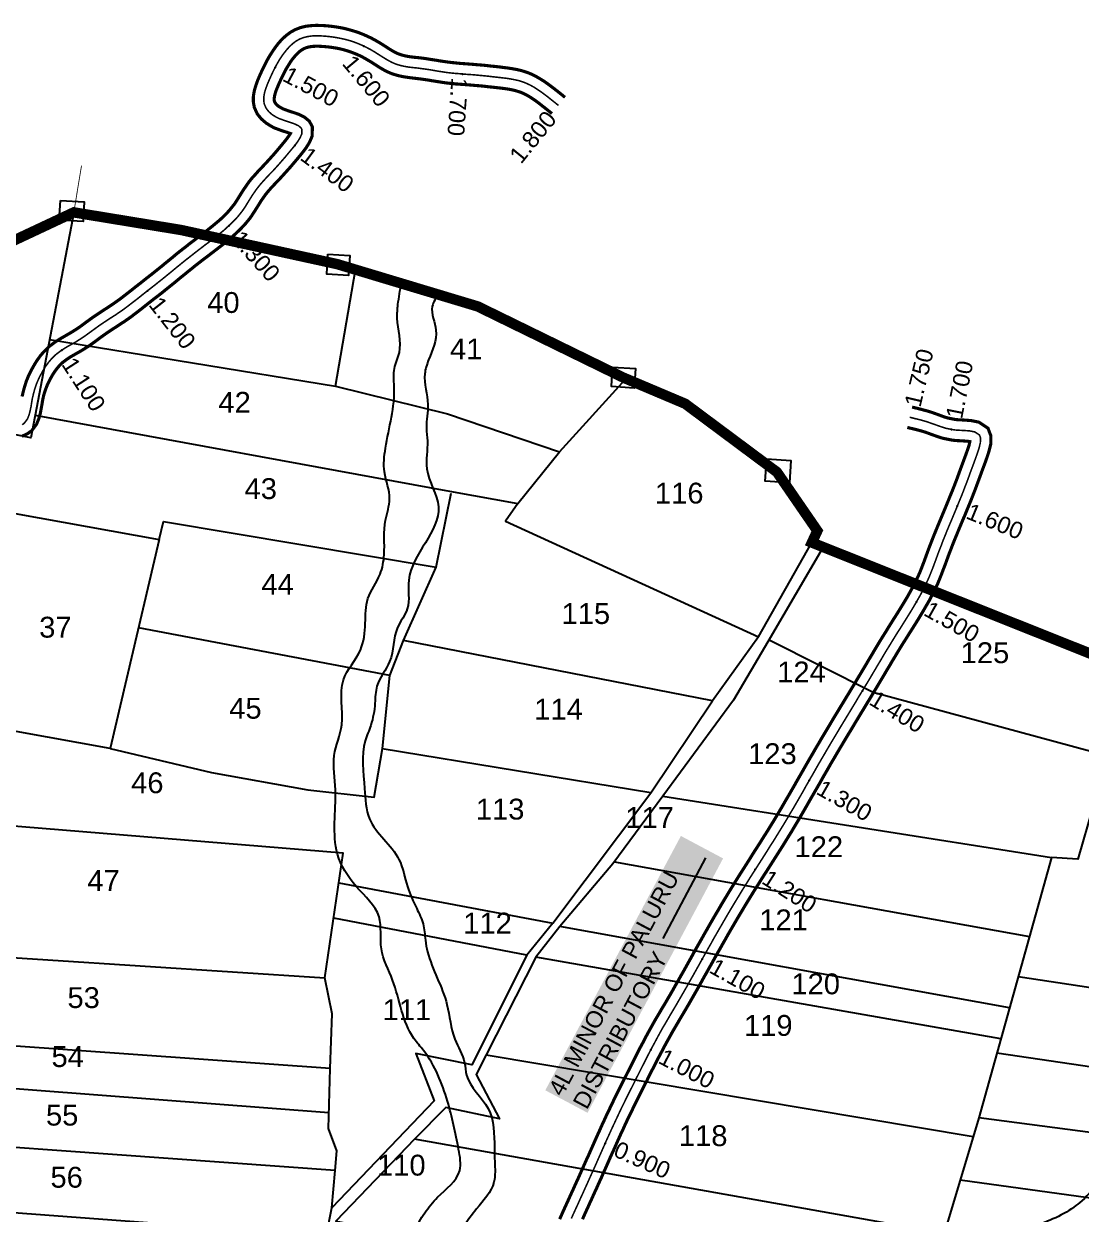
# Model space of a CAD drawing. Header units: inches. Extents: x 200003 to 248779, y 1594258 to 1607376.
# Drawn here: x 203196 to 204210, y 1604508 to 1605650 of the extents above; entities that cross this region are included whole.
import ezdxf
from ezdxf.enums import TextEntityAlignment as Align

# ---------------------------------------------------------------- set-up
doc = ezdxf.new("R2010")
doc.units = ezdxf.units.IN
doc.header["$LTSCALE"] = 15
doc.header["$MEASUREMENT"] = 0
for name, pattern in [('ACAD_ISO02W100', [15, 12, -3]), ('DASHED2', [0.375, 0.25, -0.125]), ('HIDDEN2', [0.1875, 0.125, -0.0625])]:
    doc.linetypes.add(name, pattern=pattern)
for name, color, linetype in [('CANAL1', 7, 'Continuous'), ('CHANAGE', 1, 'Continuous'), ('PAPER SIZE', 5, 'Continuous'), ('PLOTS', 7, 'Continuous'), ('PLOTS NO', 7, 'Continuous'), ('STREAMS', 4, 'Continuous'), ('STRUCTURE', 5, 'Continuous'), ('VILLAGE BOUNDARY STONES', 1, 'Continuous'), ('VILLAGE BOUNDRY', 5, 'Continuous')]:
    doc.layers.add(name, color=color, linetype=linetype)
doc.styles.get("Standard").update_dxf_attribs({"font": 'arial.ttf'})
doc.dimstyles.get("Standard").update_dxf_attribs({"dimtxt": 0.18, "dimasz": 0.18, "dimexe": 0.18, "dimexo": 0.0625, "dimgap": 0.09, "dimtad": 0, "dimtih": 1, "dimtoh": 1, "dimdec": 4, "dimzin": 0, "dimdsep": 46, "dimtxsty": 'Standard', "dimcen": 0.09, "dimadec": 0, "dimazin": 0, "dimtfac": 1, "dimtdec": 4, "dimtofl": 0, "dimtmove": 0, "dimatfit": 3, "dimfxl": 1, "dimtolj": 1, "dimtzin": 0, "dimarcsym": 0})

msp = doc.modelspace()

# ---------------------------------------------------------------- linework, layer by layer
at = {"layer": 'CANAL1', "color": 200, "linetype": 'ByBlock', "ltscale": 40, "const_width": 3}
for points in [[(203193.9, 1605292.6), (203195.3, 1605298.5), (203196.6, 1605303), (203198, 1605307.4), (203199.7, 1605311.6), (203201.6, 1605315.7), (203203.3, 1605318.9), (203206, 1605323.7), (203208.5, 1605327.6), (203211.3, 1605331.5), (203214.4, 1605335.2), (203217.8, 1605338.6), (203220.3, 1605340.9), (203225.4, 1605344.7), (203229.3, 1605347.3), (203233.1, 1605349.5), (203236.7, 1605351.6), (203240.2, 1605353.6), (203242.5, 1605355), (203246.6, 1605357.6), (203249.8, 1605359.8), (203253, 1605362.2), (203256.3, 1605364.6), (203259.7, 1605367.1), (203262.5, 1605369.1), (203266.7, 1605371.9), (203270.2, 1605374.2), (203273.7, 1605376.5), (203277.1, 1605378.7), (203280.4, 1605380.9), (203283.3, 1605382.9), (203286.8, 1605385.4), (203289.9, 1605387.7), (203293.1, 1605390.2), (203296.3, 1605392.7), (203299.5, 1605395.2), (203302.7, 1605397.8), (203306, 1605400.3), (203309.2, 1605402.8), (203312.4, 1605405.4), (203315.6, 1605407.9), (203318.8, 1605410.4), (203322.3, 1605413.2), (203325.1, 1605415.4), (203328.3, 1605418), (203331.4, 1605420.6), (203334.6, 1605423.2), (203337.8, 1605425.8), (203341.6, 1605429), (203344.2, 1605431.1), (203347.5, 1605433.7), (203350.8, 1605436.2), (203354, 1605438.8), (203357.3, 1605441.3), (203361.5, 1605444.5), (203363.9, 1605446.3), (203367.1, 1605448.8), (203370.3, 1605451.2), (203373.5, 1605453.7), (203376.6, 1605456.2), (203380.8, 1605459.7), (203382.6, 1605461.2), (203385.5, 1605463.8), (203388.2, 1605466.4), (203390.8, 1605469.1), (203393.2, 1605471.8), (203396.5, 1605475.9), (203397.7, 1605477.4), (203399.8, 1605480.6), (203401.8, 1605483.9), (203404, 1605487.4), (203406.3, 1605491), (203410, 1605496.4), (203411.5, 1605498.5), (203414.3, 1605502), (203417.3, 1605505.3), (203420.2, 1605508.6), (203423.1, 1605511.6), (203425.8, 1605514.5), (203427.4, 1605516.2), (203431, 1605520.1), (203433.5, 1605522.9), (203436.1, 1605525.8), (203438.7, 1605528.9), (203441.5, 1605532.2), (203443.4, 1605534.5), (203447.4, 1605539.4), (203449.9, 1605542.8), (203451.3, 1605545), (203448.2, 1605546.1), (203443.4, 1605547.6), (203436.1, 1605550.3), (203432.8, 1605552), (203427.9, 1605555.1), (203423.4, 1605559), (203419.5, 1605563.8), (203416.7, 1605570), (203415.7, 1605575.5), (203415.8, 1605581.2), (203416.8, 1605586.6), (203418.3, 1605591.6), (203420, 1605596.3), (203422.2, 1605601.4), (203423.7, 1605604.7), (203425.6, 1605608.6), (203427.5, 1605612.5), (203429.6, 1605616.4), (203431.8, 1605620.2), (203434.9, 1605624.9), (203436.9, 1605627.8), (203439.8, 1605631.6), (203443.1, 1605635.3), (203446.9, 1605638.8), (203451.1, 1605642), (203455.7, 1605644.6), (203460.8, 1605646.6), (203465.9, 1605647.9), (203471, 1605648.5), (203475.9, 1605648.8), (203480.7, 1605648.7), (203485.7, 1605648.4), (203489.8, 1605648), (203494.3, 1605647.4), (203498.7, 1605646.7), (203503.1, 1605645.8), (203507.4, 1605644.7), (203511.6, 1605643.5), (203516, 1605642.1), (203520.2, 1605640.5), (203524.3, 1605638.7), (203528.4, 1605636.8), (203532.4, 1605634.7), (203536.5, 1605632.3), (203540.1, 1605630.1), (203543.6, 1605627.8), (203546.9, 1605625.7), (203550.1, 1605623.8), (203553.1, 1605622.2), (203555.8, 1605621.1), (203559, 1605620.1), (203562.3, 1605619.3), (203565.9, 1605618.7), (203569.7, 1605618.2), (203573.8, 1605617.8), (203578.2, 1605617.3), (203582.3, 1605616.7), (203586.5, 1605616), (203590.6, 1605615.4), (203594.7, 1605614.7), (203598.6, 1605614.1), (203602.9, 1605613.5), (203606.3, 1605613.1), (203610.2, 1605612.7), (203614.2, 1605612.3), (203618.2, 1605612), (203622.3, 1605611.7), (203627.4, 1605611.3), (203630.6, 1605611), (203634.7, 1605610.7), (203638.9, 1605610.3), (203643, 1605609.8), (203647.1, 1605609.4), (203652.6, 1605608.8), (203655.4, 1605608.4), (203659.7, 1605607.9), (203664.1, 1605607.2), (203668.6, 1605606.4), (203673.2, 1605605.3), (203679.3, 1605603.3), (203682.2, 1605602.1), (203686.5, 1605600), (203690.5, 1605597.7), (203694.4, 1605595.3), (203698.1, 1605592.7), (203702.9, 1605589.1), (203705, 1605587.5), (203708.3, 1605584.9), (203711.6, 1605582.3), (203714.7, 1605579.7)], [(203193.7, 1605254.4), (203199.1, 1605256.9), (203203, 1605259.7), (203207.8, 1605266), (203210, 1605271.5), (203211.4, 1605276.6), (203212.3, 1605281.4), (203213.1, 1605285.9), (203213.5, 1605288.6), (203214.6, 1605293.6), (203215.6, 1605297), (203216.8, 1605300.4), (203218.1, 1605303.7), (203219.6, 1605306.9), (203220.9, 1605309.4), (203223.1, 1605313.3), (203225, 1605316.3), (203227.1, 1605319.1), (203229.3, 1605321.8), (203231.7, 1605324.2), (203233.1, 1605325.5), (203236.9, 1605328.3), (203239.8, 1605330.3), (203243.1, 1605332.2), (203246.6, 1605334.2), (203250.3, 1605336.3), (203253.1, 1605338), (203257.8, 1605341), (203261.4, 1605343.5), (203264.8, 1605346), (203268.1, 1605348.5), (203271.3, 1605350.8), (203274, 1605352.7), (203277.8, 1605355.3), (203281.1, 1605357.5), (203284.6, 1605359.7), (203288, 1605362), (203291.6, 1605364.3), (203294.8, 1605366.5), (203298.6, 1605369.2), (203302, 1605371.8), (203305.4, 1605374.4), (203308.6, 1605376.9), (203311.9, 1605379.5), (203315.1, 1605382.1), (203318.3, 1605384.6), (203321.5, 1605387.1), (203324.8, 1605389.6), (203328, 1605392.1), (203331.2, 1605394.7), (203334.8, 1605397.6), (203337.7, 1605399.9), (203340.9, 1605402.5), (203344.1, 1605405.2), (203347.3, 1605407.8), (203350.4, 1605410.3), (203354.2, 1605413.4), (203356.7, 1605415.4), (203359.9, 1605418), (203363.1, 1605420.5), (203366.3, 1605423), (203369.5, 1605425.4), (203373.7, 1605428.6), (203376, 1605430.4), (203379.3, 1605432.9), (203382.5, 1605435.4), (203385.9, 1605438), (203389.2, 1605440.6), (203393.7, 1605444.4), (203395.8, 1605446.2), (203399, 1605449.1), (203402.3, 1605452.2), (203405.4, 1605455.4), (203408.5, 1605458.8), (203412.5, 1605463.7), (203414.1, 1605466), (203416.5, 1605469.7), (203418.8, 1605473.3), (203421, 1605476.8), (203423, 1605480.1), (203426.3, 1605484.8), (203427.3, 1605486.2), (203429.7, 1605489.2), (203432.2, 1605492.1), (203434.9, 1605495), (203437.6, 1605497.9), (203440.4, 1605500.8), (203442, 1605502.5), (203445.8, 1605506.7), (203448.5, 1605509.7), (203451.2, 1605512.7), (203453.9, 1605515.9), (203456.8, 1605519.3), (203458.9, 1605521.8), (203463.2, 1605527.1), (203466.5, 1605531.5), (203469.5, 1605536.3), (203472.1, 1605542.3), (203472.4, 1605551.4), (203469.4, 1605556.9), (203464.5, 1605560.9), (203459.4, 1605563.4), (203454.5, 1605565.1), (203450, 1605566.5), (203444.1, 1605568.7), (203442.6, 1605569.5), (203439.8, 1605571.2), (203437.9, 1605572.9), (203436.7, 1605574.4), (203435.9, 1605576.1), (203435.7, 1605577.1), (203435.8, 1605579.2), (203436.3, 1605582), (203437.2, 1605585.2), (203438.6, 1605588.8), (203440.5, 1605593.3), (203441.9, 1605596.3), (203443.6, 1605599.9), (203445.3, 1605603.3), (203447, 1605606.6), (203448.9, 1605609.7), (203451.4, 1605613.7), (203452.9, 1605615.9), (203455.2, 1605618.7), (203457.5, 1605621.3), (203459.8, 1605623.5), (203462.1, 1605625.2), (203464.4, 1605626.5), (203466.9, 1605627.5), (203469.7, 1605628.2), (203472.8, 1605628.6), (203476.2, 1605628.8), (203479.9, 1605628.7), (203484.1, 1605628.4), (203487.6, 1605628.1), (203491.4, 1605627.6), (203495.1, 1605627), (203498.7, 1605626.3), (203502.3, 1605625.4), (203505.7, 1605624.4), (203509.3, 1605623.2), (203512.7, 1605621.9), (203516.1, 1605620.5), (203519.5, 1605618.9), (203522.8, 1605617.1), (203526.2, 1605615.1), (203529.4, 1605613.2), (203532.8, 1605611), (203536.5, 1605608.6), (203540.4, 1605606.3), (203544.6, 1605604.1), (203548.9, 1605602.3), (203553.8, 1605600.8), (203558.5, 1605599.7), (203563, 1605599), (203567.3, 1605598.4), (203571.5, 1605597.9), (203575.7, 1605597.4), (203579.4, 1605596.9), (203583.4, 1605596.3), (203587.4, 1605595.6), (203591.4, 1605595), (203595.6, 1605594.3), (203600.3, 1605593.6), (203604.1, 1605593.2), (203608.3, 1605592.8), (203612.5, 1605592.4), (203616.7, 1605592.1), (203620.8, 1605591.8), (203625.7, 1605591.4), (203628.8, 1605591.1), (203632.8, 1605590.8), (203636.9, 1605590.4), (203640.9, 1605589.9), (203644.9, 1605589.5), (203650.3, 1605588.9), (203653, 1605588.6), (203657, 1605588.1), (203660.8, 1605587.5), (203664.4, 1605586.8), (203667.7, 1605586), (203672.4, 1605584.5), (203674, 1605583.8), (203677.2, 1605582.3), (203680.2, 1605580.6), (203683.3, 1605578.6), (203686.4, 1605576.5), (203690.8, 1605573.2), (203692.7, 1605571.7), (203695.9, 1605569.2), (203699, 1605566.7), (203702.2, 1605564.1)], [(203731.5, 1604503), (203734.2, 1604509.1), (203736.4, 1604513.8), (203738.5, 1604518.5), (203740.7, 1604523.3), (203742.8, 1604528), (203745, 1604532.7), (203747.1, 1604537.5), (203749.3, 1604542.2), (203752.1, 1604548.6), (203753.5, 1604551.7), (203755.6, 1604556.5), (203757.7, 1604561.3), (203759.8, 1604566), (203762, 1604570.7), (203764.1, 1604575.5), (203766.2, 1604580.2), (203768.3, 1604584.9), (203770.5, 1604589.5), (203772.5, 1604594), (203774.8, 1604598.9), (203777.1, 1604603.5), (203779.3, 1604608.1), (203781.6, 1604612.8), (203783.9, 1604617.4), (203786.2, 1604622), (203788.5, 1604626.6), (203790.8, 1604631.3), (203793.2, 1604635.9), (203794.5, 1604638.6), (203797.8, 1604645.2), (203800.2, 1604649.8), (203802.5, 1604654.4), (203804.9, 1604659), (203807.3, 1604663.5), (203809.7, 1604668.1), (203812.1, 1604672.6), (203814.6, 1604677), (203817.5, 1604682.3), (203819.6, 1604685.9), (203822.2, 1604690.3), (203824.8, 1604694.8), (203827.5, 1604699.3), (203830.1, 1604703.7), (203832.8, 1604708.3), (203835.4, 1604712.8), (203838, 1604717.4), (203840.6, 1604721.9), (203843.2, 1604726.5), (203845.7, 1604731), (203848.2, 1604735.6), (203850.8, 1604740.1), (203853.3, 1604744.6), (203854.9, 1604747.4), (203858.4, 1604753.7), (203860.9, 1604758.2), (203863.5, 1604762.7), (203866, 1604767.2), (203868.6, 1604771.7), (203871.1, 1604776.2), (203873.7, 1604780.7), (203876.3, 1604785.1), (203878.9, 1604789.6), (203881.5, 1604794), (203884.2, 1604798.5), (203886.8, 1604802.9), (203889.5, 1604807.3), (203892.3, 1604811.9), (203894.9, 1604816.1), (203897.6, 1604820.5), (203900.4, 1604824.8), (203903.1, 1604829.2), (203905.9, 1604833.6), (203908.7, 1604837.9), (203911.5, 1604842.3), (203914.3, 1604846.7), (203917.1, 1604851.1), (203919.9, 1604855.5), (203922.7, 1604859.9), (203925.5, 1604864.4), (203928.2, 1604868.8), (203932.3, 1604875.4), (203933.7, 1604877.8), (203936.4, 1604882.3), (203939.1, 1604886.8), (203941.7, 1604891.3), (203944.3, 1604895.8), (203946.9, 1604900.3), (203949.5, 1604904.9), (203952.1, 1604909.4), (203954.7, 1604913.9), (203957.3, 1604918.4), (203959.9, 1604922.9), (203962.4, 1604927.4), (203965, 1604931.9), (203967.6, 1604936.4), (203969.9, 1604940.5), (203972.8, 1604945.3), (203975.4, 1604949.8), (203978, 1604954.2), (203980.7, 1604958.7), (203983.3, 1604963.1), (203986, 1604967.6), (203988.7, 1604972), (203991.4, 1604976.5), (203994, 1604980.9), (203996.7, 1604985.3), (203999.4, 1604989.8), (204002.1, 1604994.2), (204004.8, 1604998.7), (204007.5, 1605003.1), (204010.2, 1605007.6), (204012.9, 1605012.1), (204015.5, 1605016.5), (204018.2, 1605021), (204021.3, 1605026.2), (204023.5, 1605030), (204026.2, 1605034.4), (204028.8, 1605038.9), (204031.5, 1605043.3), (204034, 1605047.5), (204036.8, 1605052.1), (204039.5, 1605056.5), (204042.3, 1605060.8), (204045, 1605065.2), (204047.2, 1605068.6), (204050.6, 1605074), (204053.4, 1605078.5), (204056.1, 1605083), (204058.8, 1605087.5), (204060.4, 1605090.3), (204064.2, 1605096.8), (204066.7, 1605101.6), (204069.2, 1605106.5), (204072.4, 1605113.3), (204073.7, 1605116.5), (204075.7, 1605121.5), (204077.6, 1605126.5), (204079.5, 1605131.4), (204081.6, 1605137.2), (204083, 1605141.1), (204084.9, 1605145.9), (204086.7, 1605150.7), (204088.6, 1605155.4), (204090.6, 1605160.2), (204092.5, 1605164.9), (204094.5, 1605169.7), (204096.5, 1605174.5), (204098.6, 1605179.3), (204100.2, 1605183.3), (204102.6, 1605189.1), (204104.6, 1605194), (204106.5, 1605198.9), (204108.4, 1605203.8), (204109.5, 1605206.8), (204111.9, 1605213.2), (204113.6, 1605217.9), (204115.4, 1605222.8), (204118.2, 1605230.3), (204119.4, 1605233.7), (204121.5, 1605240.1), (204123.2, 1605247.1), (204123.3, 1605254.8), (204120.5, 1605262.2), (204111.8, 1605268), (204104.2, 1605269.5), (204097.6, 1605270), (204091.6, 1605270.3), (204089.2, 1605270.5), (204082.2, 1605271.9), (204078, 1605273.2), (204073.5, 1605274.9), (204067.1, 1605277.2), (204063.4, 1605278.4), (204058.1, 1605279.8), (204052.9, 1605281.2), (204047.7, 1605282.4)], [(203709.6, 1604503.1), (203711.7, 1604507.8), (203713.2, 1604511.2), (203716, 1604517.3), (203718.2, 1604522.1), (203720.3, 1604526.8), (203722.5, 1604531.5), (203724.6, 1604536.3), (203726.8, 1604541), (203728.9, 1604545.7), (203731, 1604550.4), (203733.8, 1604556.7), (203735.2, 1604559.9), (203737.4, 1604564.6), (203739.5, 1604569.4), (203741.6, 1604574.1), (203743.7, 1604578.9), (203745.8, 1604583.6), (203748, 1604588.4), (203750.1, 1604593.2), (203752.3, 1604597.9), (203754.4, 1604602.5), (203756.8, 1604607.4), (203759, 1604612.2), (203761.3, 1604616.9), (203763.6, 1604621.6), (203766, 1604626.3), (203768.3, 1604631), (203770.6, 1604635.6), (203773, 1604640.3), (203775.3, 1604644.9), (203776.7, 1604647.6), (203780, 1604654.2), (203782.4, 1604658.9), (203784.7, 1604663.5), (203787.1, 1604668.2), (203789.6, 1604672.8), (203792, 1604677.5), (203794.5, 1604682.1), (203797.1, 1604686.8), (203800.1, 1604692.2), (203802.3, 1604696), (203805, 1604700.5), (203807.6, 1604705), (203810.3, 1604709.4), (203812.9, 1604713.9), (203815.5, 1604718.3), (203818.1, 1604722.8), (203820.6, 1604727.3), (203823.2, 1604731.8), (203825.7, 1604736.3), (203828.3, 1604740.8), (203830.8, 1604745.3), (203833.3, 1604749.8), (203835.9, 1604754.4), (203837.4, 1604757.2), (203840.9, 1604763.5), (203843.5, 1604768), (203846.1, 1604772.6), (203848.6, 1604777.1), (203851.2, 1604781.6), (203853.8, 1604786.2), (203856.4, 1604790.7), (203859, 1604795.2), (203861.7, 1604799.7), (203864.3, 1604804.2), (203867, 1604808.7), (203869.7, 1604813.2), (203872.4, 1604817.7), (203875.3, 1604822.4), (203877.9, 1604826.6), (203880.7, 1604831.1), (203883.5, 1604835.5), (203886.3, 1604839.9), (203889.1, 1604844.3), (203891.9, 1604848.7), (203894.6, 1604853.1), (203897.4, 1604857.5), (203900.2, 1604861.8), (203903, 1604866.2), (203905.7, 1604870.6), (203908.5, 1604874.9), (203911.2, 1604879.3), (203915.2, 1604885.8), (203916.6, 1604888.1), (203919.2, 1604892.5), (203921.8, 1604896.9), (203924.4, 1604901.4), (203927, 1604905.9), (203929.6, 1604910.3), (203932.2, 1604914.8), (203934.8, 1604919.3), (203937.3, 1604923.8), (203939.9, 1604928.3), (203942.5, 1604932.8), (203945.1, 1604937.4), (203947.7, 1604941.9), (203950.3, 1604946.4), (203952.7, 1604950.5), (203955.5, 1604955.4), (203958.2, 1604959.9), (203960.8, 1604964.4), (203963.5, 1604968.9), (203966.2, 1604973.4), (203968.9, 1604977.9), (203971.5, 1604982.3), (203974.2, 1604986.8), (203976.9, 1604991.2), (203979.6, 1604995.7), (203982.3, 1605000.1), (203985, 1605004.6), (203987.7, 1605009), (203990.4, 1605013.5), (203993.1, 1605017.9), (203995.7, 1605022.4), (203998.4, 1605026.8), (204001, 1605031.2), (204004.1, 1605036.4), (204006.3, 1605040.2), (204009, 1605044.6), (204011.6, 1605049.1), (204014.3, 1605053.6), (204016.9, 1605057.9), (204019.8, 1605062.6), (204022.6, 1605067), (204025.3, 1605071.5), (204028.1, 1605075.9), (204030.2, 1605079.3), (204033.6, 1605084.6), (204036.3, 1605089), (204039, 1605093.4), (204041.6, 1605097.7), (204043.1, 1605100.2), (204046.6, 1605106.5), (204049, 1605110.9), (204051.2, 1605115.3), (204054.1, 1605121.5), (204055.3, 1605124.2), (204057.1, 1605128.8), (204058.9, 1605133.5), (204060.7, 1605138.4), (204062.8, 1605144.2), (204064.3, 1605148.2), (204066.2, 1605153.1), (204068.1, 1605158), (204070.1, 1605162.9), (204072.1, 1605167.8), (204074.1, 1605172.6), (204076.1, 1605177.4), (204078.1, 1605182.2), (204080.1, 1605187), (204081.7, 1605190.9), (204084, 1605196.6), (204086, 1605201.4), (204087.9, 1605206.2), (204089.7, 1605210.9), (204090.8, 1605213.8), (204093.1, 1605220.1), (204094.8, 1605224.8), (204096.6, 1605229.6), (204099.4, 1605237.2), (204100.5, 1605240.3), (204102.3, 1605245.5), (204103.1, 1605249.3), (204101.5, 1605249.6), (204096.3, 1605250), (204090.1, 1605250.3), (204086.4, 1605250.7), (204077.2, 1605252.5), (204071.6, 1605254.3), (204066.6, 1605256.1), (204060.6, 1605258.3), (204057.7, 1605259.2), (204053, 1605260.5), (204048.1, 1605261.7), (204043.1, 1605262.9)]]:
    msp.add_lwpolyline(points, dxfattribs=at)
at = {"layer": 'CANAL1', "color": 1, "linetype": 'HIDDEN2', "ltscale": 20, "const_width": 1.5}
msp.add_lwpolyline([(203194, 1605265.5), (203195.9, 1605266.9), (203199, 1605271), (203200.5, 1605274.7), (203201.6, 1605278.8), (203202.5, 1605283.1), (203203.2, 1605287.6), (203203.7, 1605290.6), (203205, 1605296), (203206.1, 1605300), (203207.4, 1605303.9), (203208.9, 1605307.6), (203210.6, 1605311.3), (203212.1, 1605314.1), (203214.5, 1605318.5), (203216.8, 1605322), (203219.2, 1605325.3), (203221.9, 1605328.5), (203224.7, 1605331.4), (203226.7, 1605333.2), (203231.1, 1605336.5), (203234.6, 1605338.8), (203238.1, 1605340.9), (203241.7, 1605342.9), (203245.3, 1605344.9), (203247.8, 1605346.5), (203252.2, 1605349.3), (203255.6, 1605351.7), (203258.9, 1605354.1), (203262.2, 1605356.5), (203265.5, 1605358.9), (203268.2, 1605360.9), (203272.2, 1605363.6), (203275.7, 1605365.9), (203279.1, 1605368.1), (203282.6, 1605370.3), (203286, 1605372.6), (203289.1, 1605374.7), (203292.7, 1605377.3), (203296, 1605379.8), (203299.2, 1605382.3), (203302.5, 1605384.8), (203305.7, 1605387.3), (203308.9, 1605389.9), (203312.1, 1605392.4), (203315.4, 1605395), (203318.6, 1605397.5), (203321.8, 1605400), (203325, 1605402.6), (203328.6, 1605405.4), (203331.4, 1605407.7), (203334.6, 1605410.3), (203337.8, 1605412.9), (203340.9, 1605415.5), (203344.1, 1605418.1), (203347.9, 1605421.2), (203350.5, 1605423.3), (203353.7, 1605425.8), (203356.9, 1605428.3), (203360.2, 1605430.9), (203363.4, 1605433.4), (203367.6, 1605436.6), (203369.9, 1605438.4), (203373.2, 1605440.8), (203376.4, 1605443.3), (203379.7, 1605445.8), (203382.9, 1605448.4), (203387.3, 1605452), (203389.2, 1605453.7), (203392.2, 1605456.5), (203395.2, 1605459.3), (203398.1, 1605462.2), (203400.9, 1605465.3), (203404.5, 1605469.8), (203405.9, 1605471.7), (203408.2, 1605475.1), (203410.3, 1605478.6), (203412.5, 1605482.1), (203414.7, 1605485.6), (203418.1, 1605490.6), (203419.4, 1605492.3), (203422, 1605495.6), (203424.7, 1605498.7), (203427.5, 1605501.8), (203430.3, 1605504.8), (203433.1, 1605507.7), (203434.7, 1605509.3), (203438.4, 1605513.4), (203441, 1605516.3), (203443.6, 1605519.3), (203446.3, 1605522.4), (203449.1, 1605525.8), (203451.1, 1605528.2), (203455.3, 1605533.2), (203458.2, 1605537.1), (203460.6, 1605541), (203462.2, 1605544.6), (203462.3, 1605549), (203461.5, 1605550.4), (203459.1, 1605552.4), (203455.6, 1605554.1), (203451.3, 1605555.6), (203446.7, 1605557.1), (203440.1, 1605559.5), (203437.7, 1605560.7), (203433.8, 1605563.1), (203430.6, 1605565.9), (203428.1, 1605569.1), (203426.3, 1605573.1), (203425.7, 1605576.3), (203425.8, 1605580.2), (203426.5, 1605584.3), (203427.8, 1605588.4), (203429.3, 1605592.5), (203431.4, 1605597.3), (203432.8, 1605600.5), (203434.6, 1605604.3), (203436.4, 1605607.9), (203438.3, 1605611.5), (203440.3, 1605615), (203443.1, 1605619.3), (203444.9, 1605621.8), (203447.5, 1605625.1), (203450.3, 1605628.3), (203453.3, 1605631.1), (203456.6, 1605633.6), (203460.1, 1605635.6), (203463.9, 1605637.1), (203467.8, 1605638), (203471.9, 1605638.6), (203476.1, 1605638.8), (203480.3, 1605638.7), (203484.9, 1605638.4), (203488.7, 1605638), (203492.8, 1605637.5), (203496.9, 1605636.8), (203500.9, 1605636), (203504.8, 1605635.1), (203508.7, 1605634), (203512.6, 1605632.7), (203516.4, 1605631.2), (203520.2, 1605629.6), (203523.9, 1605627.8), (203527.6, 1605625.9), (203531.4, 1605623.7), (203534.7, 1605621.6), (203538.2, 1605619.4), (203541.7, 1605617.2), (203545.2, 1605615.1), (203548.8, 1605613.2), (203552.3, 1605611.7), (203556.4, 1605610.4), (203560.4, 1605609.5), (203564.4, 1605608.8), (203568.5, 1605608.3), (203572.7, 1605607.9), (203577, 1605607.3), (203580.9, 1605606.8), (203585, 1605606.2), (203589, 1605605.5), (203593, 1605604.8), (203597.1, 1605604.2), (203601.6, 1605603.5), (203605.2, 1605603.1), (203609.3, 1605602.7), (203613.4, 1605602.4), (203617.5, 1605602), (203621.5, 1605601.7), (203626.5, 1605601.4), (203629.7, 1605601.1), (203633.8, 1605600.7), (203637.9, 1605600.3), (203641.9, 1605599.9), (203646, 1605599.4), (203651.4, 1605598.8), (203654.2, 1605598.5), (203658.3, 1605598), (203662.4, 1605597.4), (203666.5, 1605596.6), (203670.5, 1605595.7), (203675.9, 1605593.9), (203678.1, 1605593), (203681.8, 1605591.2), (203685.4, 1605589.2), (203688.9, 1605586.9), (203692.3, 1605584.6), (203696.8, 1605581.2), (203698.9, 1605579.6), (203702.1, 1605577), (203705.3, 1605574.5), (203708.5, 1605571.9)], dxfattribs=at)
at = {"layer": 'CANAL1', "color": 1, "linetype": 'ACAD_ISO02W100', "ltscale": 40, "const_width": 1.5}
msp.add_lwpolyline([(203720.8, 1604503.7), (203722.3, 1604507.1), (203725.1, 1604513.2), (203727.3, 1604517.9), (203729.4, 1604522.7), (203731.6, 1604527.4), (203733.7, 1604532.1), (203735.9, 1604536.9), (203738, 1604541.6), (203740.1, 1604546.3), (203743, 1604552.6), (203744.4, 1604555.8), (203746.5, 1604560.6), (203748.6, 1604565.3), (203750.7, 1604570.1), (203752.8, 1604574.8), (203754.9, 1604579.6), (203757.1, 1604584.3), (203759.2, 1604589), (203761.4, 1604593.7), (203763.5, 1604598.2), (203765.8, 1604603.1), (203768, 1604607.8), (203770.3, 1604612.5), (203772.6, 1604617.2), (203774.9, 1604621.8), (203777.2, 1604626.5), (203779.6, 1604631.1), (203781.9, 1604635.8), (203784.2, 1604640.4), (203785.6, 1604643.1), (203788.9, 1604649.7), (203791.3, 1604654.3), (203793.6, 1604659), (203796, 1604663.6), (203798.4, 1604668.2), (203800.9, 1604672.8), (203803.3, 1604677.3), (203805.8, 1604681.9), (203808.8, 1604687.3), (203811, 1604690.9), (203813.6, 1604695.4), (203816.2, 1604699.9), (203818.9, 1604704.4), (203821.5, 1604708.8), (203824.1, 1604713.3), (203826.7, 1604717.8), (203829.3, 1604722.3), (203831.9, 1604726.8), (203834.4, 1604731.4), (203837, 1604735.9), (203839.5, 1604740.4), (203842.1, 1604745), (203844.6, 1604749.5), (203846.1, 1604752.3), (203849.7, 1604758.6), (203852.2, 1604763.1), (203854.8, 1604767.6), (203857.3, 1604772.2), (203859.9, 1604776.7), (203862.5, 1604781.2), (203865.1, 1604785.7), (203867.7, 1604790.2), (203870.3, 1604794.7), (203872.9, 1604799.1), (203875.6, 1604803.6), (203878.3, 1604808.1), (203881, 1604812.5), (203883.8, 1604817.2), (203886.4, 1604821.4), (203889.2, 1604825.8), (203891.9, 1604830.2), (203894.7, 1604834.6), (203897.5, 1604838.9), (203900.3, 1604843.3), (203903.1, 1604847.7), (203905.9, 1604852.1), (203908.7, 1604856.5), (203911.4, 1604860.9), (203914.2, 1604865.2), (203917, 1604869.7), (203919.7, 1604874.1), (203923.7, 1604880.6), (203925.1, 1604882.9), (203927.8, 1604887.4), (203930.4, 1604891.9), (203933.1, 1604896.3), (203935.7, 1604900.8), (203938.3, 1604905.3), (203940.9, 1604909.8), (203943.5, 1604914.3), (203946, 1604918.9), (203948.6, 1604923.4), (203951.2, 1604927.9), (203953.8, 1604932.4), (203956.3, 1604936.9), (203958.9, 1604941.4), (203961.3, 1604945.5), (203964.2, 1604950.4), (203966.8, 1604954.9), (203969.4, 1604959.3), (203972.1, 1604963.8), (203974.8, 1604968.3), (203977.4, 1604972.7), (203980.1, 1604977.2), (203982.8, 1604981.6), (203985.5, 1604986.1), (203988.2, 1604990.5), (203990.9, 1604995), (203993.6, 1604999.4), (203996.2, 1605003.9), (203998.9, 1605008.3), (204001.6, 1605012.8), (204004.3, 1605017.2), (204007, 1605021.7), (204009.6, 1605026.1), (204012.7, 1605031.3), (204014.9, 1605035.1), (204017.6, 1605039.5), (204020.2, 1605044), (204022.9, 1605048.5), (204025.5, 1605052.7), (204028.3, 1605057.3), (204031, 1605061.7), (204033.8, 1605066.2), (204036.6, 1605070.5), (204038.7, 1605073.9), (204042.1, 1605079.3), (204044.9, 1605083.8), (204047.6, 1605088.2), (204050.2, 1605092.6), (204051.8, 1605095.3), (204055.4, 1605101.7), (204057.9, 1605106.3), (204060.2, 1605110.9), (204063.2, 1605117.4), (204064.5, 1605120.4), (204066.4, 1605125.2), (204068.3, 1605130), (204070.1, 1605134.9), (204072.2, 1605140.7), (204073.7, 1605144.7), (204075.6, 1605149.5), (204077.4, 1605154.4), (204079.4, 1605159.2), (204081.3, 1605164), (204083.3, 1605168.8), (204085.3, 1605173.5), (204087.3, 1605178.3), (204089.3, 1605183.1), (204091, 1605187.1), (204093.3, 1605192.9), (204095.3, 1605197.7), (204097.2, 1605202.6), (204099, 1605207.4), (204100.2, 1605210.3), (204102.5, 1605216.7), (204104.2, 1605221.4), (204106, 1605226.2), (204108.8, 1605233.8), (204109.9, 1605237), (204111.9, 1605242.8), (204113.2, 1605248.3), (204113.3, 1605253.1), (204112.3, 1605255.7), (204107.9, 1605258.6), (204102.9, 1605259.6), (204097, 1605260), (204090.8, 1605260.3), (204087.8, 1605260.6), (204079.7, 1605262.2), (204074.8, 1605263.8), (204070.1, 1605265.5), (204063.8, 1605267.7), (204060.5, 1605268.8), (204055.6, 1605270.2), (204050.5, 1605271.4), (204045.4, 1605272.7)], dxfattribs=at)
at = {"layer": 'CHANAGE'}
for p in [(203521.8, 1605628.8), (203436.7, 1605608.4), (203616.5, 1605602.1), (203455.5, 1605533.5), (203392.2, 1605456.4), (203314.1, 1605393.9), (203231.9, 1605337.1), (204085.6, 1605261), (204091.1, 1605187.5), (204052, 1605095.6), (204000.1, 1605010.2), (203949.1, 1604924.2), (203897.3, 1604838.6), (203846.3, 1604752.6), (203797.1, 1604665.6), (203753.2, 1604575.7)]:
    msp.add_point(p, dxfattribs=at)
at = {"layer": 'PLOTS'}
for points in [[(203243.5, 1605469.3), (203202.2, 1605252.9), (202978.2, 1605297.9)], [(203494.7, 1605302.5), (203513.8, 1605414.3)], [(203220.2, 1605347.2), (203494.7, 1605302.5), (203601.9, 1605275.9), (203709.4, 1605239.5), (203773.1, 1605309.7)], [(203206.3, 1605274.6), (203603.8, 1605201.9), (203669.5, 1605189.9), (203709.4, 1605239.5)], [(203900.5, 1605062), (203856.2, 1605000.4), (203559.7, 1605058.5), (203591.2, 1605128.8), (203605.4, 1605199.8)], [(203669.5, 1605189.9), (203657.5, 1605173.1), (203900.5, 1605062), (203951.6, 1605152.4)], [(203163.9, 1605184.4), (203325.3, 1605155.2), (203329.7, 1605172.5), (203591.2, 1605128.8)], [(203325.3, 1605155.2), (203278.4, 1604954.7), (203124.1, 1604982.5)], [(203962.4, 1605148.1), (203909.3, 1605057.2), (203876.5, 1605001.1), (203808.6, 1604909.1), (203760.6, 1604844), (203709.9, 1604783.9), (203686.7, 1604754.6), (203639, 1604660.9), (203629.4, 1604641.9), (203652, 1604599.3), (203600.4, 1604610.1), (203570.3, 1604579.7), (203494.9, 1604501.1), (204043, 1604398.4), (204078.5, 1604489.2), (203570.3, 1604579.7)], [(203546.6, 1605024.7), (203305.5, 1605070.6)], [(203278.4, 1604954.7), (203375.7, 1604931.6), (203467.9, 1604915), (203531.8, 1604908.1), (203539.5, 1604954.8), (203546.6, 1605024.7), (203559.7, 1605058.5)], [(203910.5, 1605059.2), (204010.5, 1605008.8), (204238, 1604947.2), (204221.1, 1604898.4), (204392.3, 1604858.1)], [(203497.8, 1604826), (203702.9, 1604787), (203797.2, 1604912.1), (203856.2, 1605000.4)], [(203797.2, 1604912.1), (203539.4, 1604954.5)], [(203808.6, 1604909.1), (204181.5, 1604850.1)], [(204221.1, 1604898.4), (204206.6, 1604848.7), (204181.5, 1604850.1), (204111.6, 1604600.2), (204078.5, 1604489.2)], [(202952.4, 1604769.2), (203484.4, 1604734.7), (203501.9, 1604854.4), (203099.7, 1604887.3)], [(203762.1, 1604846.1), (204160.2, 1604774.2)], [(203702.9, 1604787), (203678.2, 1604756.5), (203625.3, 1604651.3), (203571.5, 1604662), (203589.2, 1604616.7), (203490.9, 1604514), (203494.2, 1604549.9), (203495.9, 1604568.8), (203487.7, 1604590.1), (203489.4, 1604647.8), (203491.3, 1604700.2), (203484.4, 1604734.7)], [(203678.2, 1604756.5), (203492.8, 1604791.9)], [(204141.1, 1604705.8), (203709.9, 1604783.9)], [(204132.8, 1604676), (203686.7, 1604754.6)], [(204588.7, 1604669), (204149.4, 1604735.5)], [(203489.4, 1604647.8), (202935.7, 1604686.9)], [(203639, 1604660.9), (204106.3, 1604582.4)], [(204129, 1604662.6), (204575.9, 1604596.8)], [(202927.5, 1604648.3), (203488.1, 1604605.4)], [(203494.2, 1604549.9), (202915.4, 1604591.5)], [(204566.1, 1604540.6), (204111.6, 1604600.2)], [(204093.9, 1604540.8), (204555, 1604477)], [(202902.5, 1604530.6), (203485.7, 1604487), (203490.9, 1604514)]]:
    msp.add_lwpolyline(points, dxfattribs=at)
at = {"layer": 'STREAMS'}
for points in [[(203593.6, 1605390.7), (203587.4, 1605379), (203590.9, 1605356.3), (203583.9, 1605327.9), (203580.2, 1605314.3), (203583.2, 1605285), (203581.8, 1605262.6), (203582.7, 1605249.9), (203582.2, 1605223.3), (203593.3, 1605186.6), (203564.8, 1605116.3), (203563.4, 1605088.9), (203554.1, 1605070.9), (203546.5, 1605038.3), (203534.3, 1605014.7), (203532.4, 1604998.2), (203528.4, 1604977), (203523.1, 1604962.2), (203522.5, 1604916.4), (203527.2, 1604887.3), (203555.4, 1604848.3), (203563.6, 1604822.2), (203572.5, 1604801.2), (203578.5, 1604786.4), (203580.8, 1604770.9), (203582.9, 1604759.6), (203601.5, 1604709.1), (203609, 1604675.7), (203618.4, 1604653.2), (203620.3, 1604641.4), (203641, 1604609.4), (203647, 1604571.5), (203647.3, 1604558.4), (203646.5, 1604538.7), (203629.8, 1604512.9), (203617.5, 1604496), (203607.1, 1604472), (203608.7, 1604450), (203604.7, 1604439.9), (203585.5, 1604409.7), (203578.4, 1604382), (203572, 1604371.4), (203550.6, 1604352.5), (203541.4, 1604338.8), (203534.4, 1604319.4), (203523.4, 1604303.1), (203516.9, 1604292.2), (203514.2, 1604278.1), (203474.3, 1604247.1), (203462.8, 1604225.6), (203436.7, 1604172.4), (203408.3, 1604132.2), (203400.7, 1604115.8), (203399.3, 1604076.8), (203388.9, 1604050.9), (203378.2, 1603995.4), (203364.1, 1603976.3), (203359.8, 1603964.8), (203352.5, 1603938.5), (203335.7, 1603908.6), (203323.7, 1603894.8), (203304.2, 1603846.4), (203292.7, 1603832.7), (203282.2, 1603785.6), (203277.8, 1603775.8), (203260.8, 1603746.3), (203257.3, 1603717.6), (203257.9, 1603705.2), (203249.3, 1603677), (203245.8, 1603667.2), (203246.1, 1603644.9), (203236.3, 1603610.4), (203230.8, 1603585.4), (203231.3, 1603573.2), (203230.7, 1603545.6), (203220.1, 1603531.3), (203213.7, 1603503.6), (203203.8, 1603482.2), (203192.6, 1603464.3), (203166, 1603417.6), (203156.8, 1603411.5), (203140.2, 1603387.8), (203121, 1603360.4), (203111.2, 1603352), (203094.7, 1603334.1), (203058.4, 1603289.5), (203039.4, 1603256.6), (203028.9, 1603227.2), (203013.1, 1603209.4), (202973.6, 1603173.8), (202951.6, 1603152), (202920.1, 1603134), (202907.5, 1603122.8), (202894.7, 1603118.3), (202886.1, 1603114.6), (202823.2, 1603077.5), (202780.7, 1603073.8), (202760.7, 1603079.3), (202740.2, 1603089.9), (202730.4, 1603091.9), (202678, 1603087.2)], [(203067.8, 1603336.8), (203087.6, 1603355.1), (203124.8, 1603383.7), (203141.1, 1603404.3), (203144, 1603410.8), (203164.9, 1603439.9), (203169.4, 1603449.7), (203174.7, 1603475.6), (203181.5, 1603512.3), (203197.2, 1603553.9), (203201.3, 1603575.1), (203205.7, 1603596.6), (203221.3, 1603630.5), (203223.9, 1603646.6), (203221.4, 1603673.5), (203227.6, 1603715.3), (203230.2, 1603748.7), (203237.1, 1603767), (203264, 1603806.6), (203272, 1603829.3), (203287.4, 1603848.6), (203297.7, 1603881.2), (203304.4, 1603894.4), (203320.8, 1603920.6), (203326.9, 1603937.7), (203338.6, 1603972.4), (203347.7, 1603986.5), (203348.8, 1604015.2), (203348.8, 1604024.9), (203353.2, 1604039.9), (203359.2, 1604076.1), (203376.6, 1604103.3), (203380.9, 1604129.6), (203406.2, 1604164.5), (203411.9, 1604190.7), (203429.8, 1604217.2), (203439.3, 1604232.2), (203449.5, 1604261), (203462, 1604284.2), (203467.8, 1604312.5), (203488.5, 1604334.5), (203495.7, 1604352), (203499.6, 1604361.5), (203511.1, 1604368.8), (203521, 1604374.4), (203530, 1604381), (203536.3, 1604390.6), (203536.3, 1604403), (203532.5, 1604413.7), (203541.4, 1604429.9), (203546.5, 1604429.2), (203556.5, 1604437.4), (203561, 1604447.1), (203577.5, 1604458.7), (203582.4, 1604470.9), (203580.2, 1604475), (203572.7, 1604491.7), (203580.1, 1604509), (203592.5, 1604524.1), (203613.7, 1604549.7), (203612.7, 1604569.9), (203602, 1604616.3), (203579.1, 1604664.8), (203569.8, 1604676.5), (203549.3, 1604732.4), (203538.6, 1604762.5), (203536.3, 1604793.2), (203514.5, 1604822.4), (203496.5, 1604853.5), (203494.4, 1604915), (203493.4, 1604948.1), (203500.6, 1604977.6), (203502.1, 1605020.6), (203518.4, 1605049.2), (203523.1, 1605075), (203525.6, 1605098.7), (203537.3, 1605122), (203541.2, 1605140.8), (203542.5, 1605173.8), (203546.5, 1605194.3), (203541.5, 1605220.2), (203542.5, 1605243), (203550.9, 1605302.5), (203551, 1605319.5), (203555.8, 1605334.8), (203553.8, 1605367.8), (203554.5, 1605381), (203557.7, 1605401.3)], [(204367.7, 1604872.2), (204356.1, 1604838.3), (204345.8, 1604796.7), (204345.4, 1604760.8), (204343.1, 1604740.2), (204336.8, 1604727.8), (204332.4, 1604714.5), (204344.7, 1604697.8), (204345.9, 1604681.8), (204328, 1604626.1), (204306.4, 1604609.5), (204253.7, 1604559.9), (204229.9, 1604540.6), (204210.4, 1604520.6), (204203, 1604514.7), (204160.8, 1604495.7), (204125.4, 1604489.7), (204091.5, 1604484.4), (204059.2, 1604468.8), (204049.8, 1604443.6), (204037.3, 1604425.1), (204013.3, 1604357.1), (204004.3, 1604331.9), (204000.6, 1604317.9), (203977.3, 1604247.4), (203963, 1604230.4), (203949.4, 1604205.7), (203930.1, 1604183.6), (203925.1, 1604178.6), (203880.2, 1604139.8), (203863.7, 1604116.4), (203826, 1604099.7), (203806.7, 1604083.2), (203775.1, 1604077.4), (203757.4, 1604071.9), (203751.4, 1604051.6), (203763.3, 1604010.4), (203767.5, 1603995.5), (203771.2, 1603979), (203776.8, 1603963.1), (203785.7, 1603956.5), (203807.8, 1603942.2), (203816.5, 1603933.7), (203824, 1603926.1), (203835.7, 1603917.5), (203847, 1603907.4), (203848.9, 1603892.8), (203840.3, 1603871), (203833.8, 1603854.4), (203808.2, 1603811), (203804, 1603802.5), (203765.8, 1603753.6), (203759, 1603722.7), (203734.5, 1603698.3), (203728.3, 1603687.5), (203694, 1603651.5), (203681.9, 1603625.9), (203655.6, 1603604.8), (203634, 1603586), (203615.6, 1603560.8), (203610.9, 1603544.4), (203584.5, 1603518.5), (203562.5, 1603476.6), (203558.1, 1603447.6), (203547.7, 1603410.1), (203535.2, 1603393), (203520.3, 1603357.5)]]:
    msp.add_spline(points, degree=3, dxfattribs=at)
at = {"layer": 'VILLAGE BOUNDARY STONES'}
for points in [[(203230.8, 1605480.8), (203253.6, 1605479.4), (203252.4, 1605460.5), (203229.6, 1605461.9)], [(203487.3, 1605429.3), (203508.3, 1605428), (203507.1, 1605408.6), (203486.1, 1605409.9)], [(203760.3, 1605320.9), (203782.4, 1605319.5), (203781.2, 1605300.7), (203759.2, 1605302.1)], [(203908.2, 1605232.7), (203931.4, 1605231.3), (203930, 1605209.8), (203906.9, 1605211.3)]]:
    msp.add_lwpolyline(points, close=True, dxfattribs=at)
at = {"layer": 'VILLAGE BOUNDRY', "const_width": 0.793}
msp.add_lwpolyline([(203243.5, 1605469.3), (203250.9, 1605514.2)], dxfattribs=at)
at = {"layer": 'VILLAGE BOUNDRY', "linetype": 'DASHED2', "ltscale": 8}
msp.add_lwpolyline([(204253.1, 1605032.1, 10, 10, 0), (203951.6, 1605152.4, 10, 10, 0), (203956.8, 1605163.7, 10, 10, 0), (203918, 1605220.1, 10, 10, 0), (203830.1, 1605285.6, 10, 10, 0), (203770.8, 1605310.7, 10, 10, 0), (203631.1, 1605379, 10, 10, 0), (203496.3, 1605419.6, 10, 10, 0), (203346.4, 1605452.4, 10, 10, 0), (203243.5, 1605469.3, 10, 10, 0), (203151.5, 1605426.1, 10, 10, 0), (203020.6, 1605338.4, 10, 10, 0), (202942.4, 1605263.8, 10, 10, 0), (202801.3, 1605115, 10, 10, 0), (202706.8, 1605025.5, 10, 10, 0), (202361.3, 1604715.8, 10, 10, 0)], format="xyseb", dxfattribs=at)

# ---------------------------------------------------------------- texts
at = {"layer": 'CHANAGE'}
for s, rotation, p in [('1.600', 309.8854, (203542.1, 1605574)), ('1.700', 265.997, (203609.9, 1605542.6)), ('1.800', 51.0172, (203701.5, 1605563.4))]:
    msp.add_text(s, height=16, rotation=rotation, dxfattribs=at).set_placement(p, align=Align.MIDDLE_RIGHT)
for s, rotation, p in [('1.500', 331.7865, (203446.4, 1605603.2)), ('1.400', 323.3736, (203464.3, 1605526.9)), ('1.300', 311.9047, (203399.5, 1605448.2)), ('1.200', 308.0447, (203320.9, 1605385.3)), ('1.750', 76.7681, (204047.9, 1605283.4)), ('1.100', 302.8519, (203237.9, 1605327.8)), ('1.700', 78.7502, (204087.7, 1605271.8)), ('1.600', 337.7752, (204101.3, 1605183.4)), ('1.500', 330.4956, (204061.6, 1605090.2)), ('1.400', 328.899, (204009.5, 1605004.5)), ('1.300', 330.2861, (203958.6, 1604918.7)), ('1.200', 327.5599, (203906.6, 1604832.7)), ('1.100', 330.7461, (203855.9, 1604747.3)), ('1.000', 332.4433, (203806.8, 1604660.5)), ('0.900', 335.927, (203763.3, 1604571.3))]:
    msp.add_text(s, height=16, rotation=rotation, dxfattribs=at).set_placement(p, align=Align.MIDDLE_LEFT)
at = {"layer": 'PLOTS NO'}
for s, p in [('40', (203371.5, 1605372.8)), ('41', (203604.4, 1605328.2)), ('42', (203382.2, 1605277)), ('43', (203407.3, 1605194.2)), ('116', (203801, 1605189.9)), ('44', (203423.5, 1605102.4)), ('115', (203711.4, 1605074.3)), ('37', (203210.3, 1605061.2)), ('125', (204094.3, 1605036.7)), ('124', (203918.3, 1605018.2)), ('45', (203392.6, 1604983.4)), ('114', (203685.2, 1604982.5)), ('123', (203890.4, 1604939.8)), ('46', (203298.5, 1604911.9)), ('113', (203629.2, 1604886.6)), ('117', (203772.6, 1604878.5)), ('122', (203934.9, 1604850.5)), ('47', (203256.5, 1604818.1)), ('112', (203617.1, 1604777.2)), ('121', (203901.1, 1604780.3)), ('120', (203931.9, 1604718.9)), ('53', (203237.4, 1604705.7)), ('111', (203539.7, 1604694.1)), ('119', (203886.4, 1604679)), ('54', (203222.1, 1604649.1)), ('55', (203216.8, 1604592.9)), ('118', (203824, 1604573.2)), ('110', (203534.4, 1604544.9)), ('56', (203221.1, 1604533.3))]:
    msp.add_text(s, height=20, dxfattribs=at).set_placement(p)
at = {"layer": 'STRUCTURE', "color": 5, "insert": (203698, 1604627.4), "char_height": 16, "width": 273.397, "attachment_point": 1, "rotation": 61.9518, "bg_fill": 1, "box_fill_scale": 1.1, "bg_fill_color": 7, "bg_fill_true_color": 16777215, "bg_fill_transparency": 0}
msp.add_mtext('{\\C1;4L MINOR OF PALURU DISTRIBUTORY}', dxfattribs=at)

# ---------------------------------------------------------------- leaders
at = {"layer": 'PAPER SIZE', "color": 1}
msp.add_leader([(203849.5, 1604849.9), (203808.6, 1604772.4)], dimstyle='Standard', override={"dimasz": 40, "dimgap": 0.09, "dimtad": 0, "dimtfill": 2, "dimtfillclr": 5}, dxfattribs=at)

doc.saveas('drawing.dxf')
